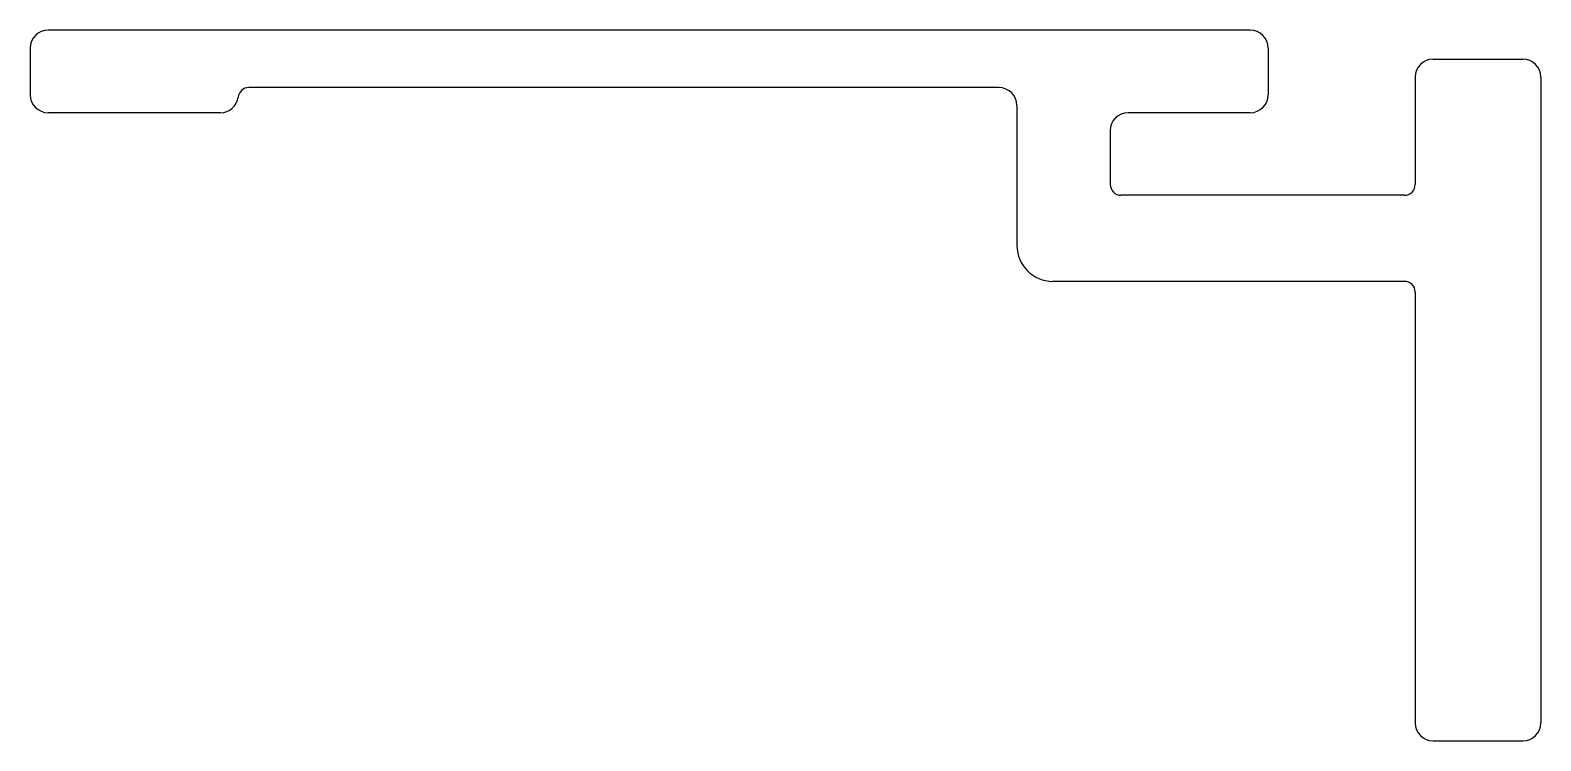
# Model space of a CAD drawing. Extents: x 900.8 to 942.9, y 186.1 to 205.9.
import ezdxf

# ---------------------------------------------------------------- set-up
doc = ezdxf.new("R2010")
doc.units = 0
doc.layers.get('0').update_dxf_attribs({"linetype": 'CONTINUOUS'})

msp = doc.modelspace()

# ---------------------------------------------------------------- linework, layer by layer
for p, q in [((934.837, 205.947), (901.337, 205.947)), ((900.837, 205.447), (900.837, 204.147)), ((935.337, 205.447), (935.337, 204.147)), ((939.937, 205.14), (942.437, 205.14)), ((939.437, 204.64), (939.437, 201.647)), ((942.937, 204.64), (942.937, 186.64)), ((927.837, 204.347), (906.93, 204.347)), ((928.337, 203.847), (928.337, 199.947)), ((906.137, 203.647), (901.337, 203.647)), ((934.837, 203.647), (931.437, 203.647)), ((930.937, 203.147), (930.937, 201.647)), ((939.137, 201.347), (931.237, 201.347)), ((939.137, 198.947), (929.337, 198.947)), ((939.437, 198.647), (939.437, 186.64)), ((939.937, 186.14), (942.437, 186.14))]:
    msp.add_line(p, q)
for centre, radius, start, end in [((901.337, 205.447), 0.5, 90, 180), ((934.837, 205.447), 0.5, 0, 90), ((939.937, 204.64), 0.5, 90, 180), ((942.437, 204.64), 0.5, 0, 90), ((906.93, 204.047), 0.3, 90, 172.8192), ((927.837, 203.847), 0.5, 0, 90), ((901.337, 204.147), 0.5, 180, 270), ((906.137, 204.147), 0.5, 270, 352.8192), ((934.837, 204.147), 0.5, 270, 0), ((931.437, 203.147), 0.5, 90, 180), ((931.237, 201.647), 0.3, 180, 270), ((939.137, 201.647), 0.3, 270, 0), ((929.337, 199.947), 1, 180, 270), ((939.137, 198.647), 0.3, 0, 90), ((939.937, 186.64), 0.5, 180, 270), ((942.437, 186.64), 0.5, 270, 0)]:
    msp.add_arc(centre, radius, start, end)

doc.saveas('drawing.dxf')
